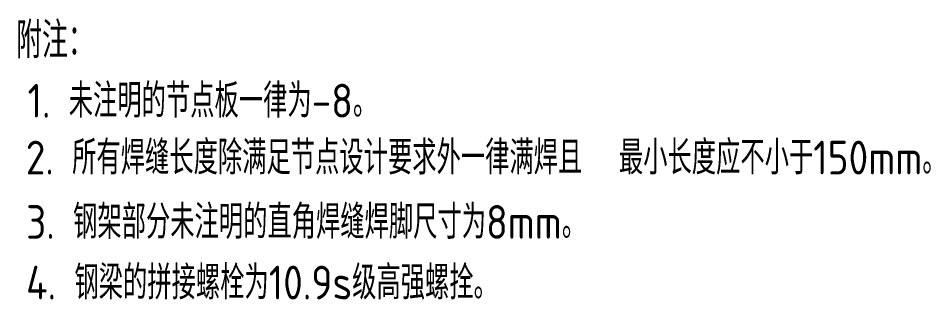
# Model space of a CAD drawing. Header units: millimetres. Extents: x 866561 to 877878, y 40199 to 44891.
# Drawn here: x 876639.4 to 876761.1, y 40355.3 to 40392.8 of the extents above; entities that cross this region are included whole.
import ezdxf

# ---------------------------------------------------------------- set-up
doc = ezdxf.new("R2010")
doc.units = ezdxf.units.MM
doc.header["$LTSCALE"] = 1000
doc.header["$MEASUREMENT"] = 0
doc.layers.add('CON', color=3, linetype='Continuous')
doc.styles.add('GBHZ', font='gbenor.shx', dxfattribs={"width": 0.9, "bigfont": 'gbcbig.shx'})

msp = doc.modelspace()

# ---------------------------------------------------------------- texts
at = {"style": 'GBHZ'}
for s, height, p in [('附注：', 4.8, (876639.158, 40387.493)), ('1. 未注明的节点板一律为-8。', 4.5, (876640.689, 40379.571))]:
    msp.add_text(s, height=height, dxfattribs=at).set_placement(p)
at = {"layer": 'CON', "color": 7, "ltscale": 0.5, "style": 'GBHZ'}
for s, p in [('2. 所有焊缝长度除满足节点设计要求外一律满焊且  最小长度应不小于150mm。', (876640.444, 40371.987)), ('3. 钢架部分未注明的直角焊缝焊脚尺寸为8mm。', (876640.488, 40363.408)), ('4. 钢梁的拼接螺栓为10.9s级高强螺拴。', (876640.488, 40355.326))]:
    msp.add_text(s, height=4.5, dxfattribs=at).set_placement(p)

doc.saveas('drawing.dxf')
